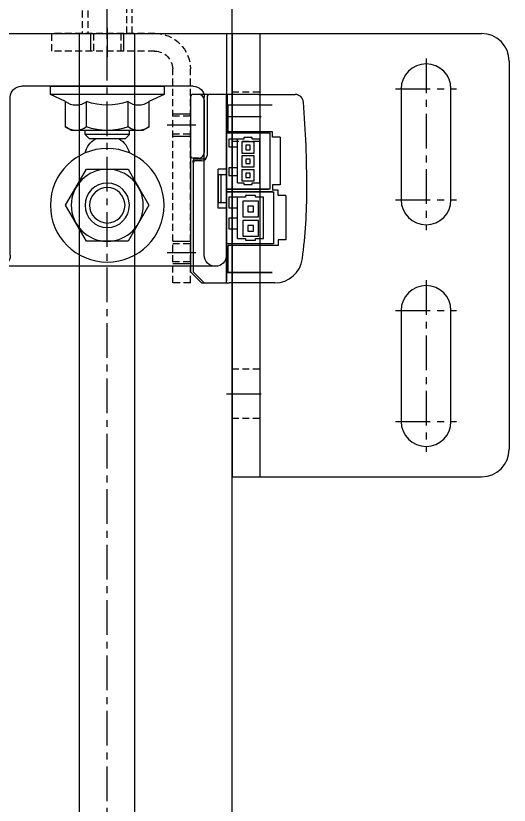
# Model space of a CAD drawing. Header units: inches. Extents: x 0 to 77285, y -118 to 40065.
# Drawn here: x 24808.6 to 24897.6, y 5598.3 to 5740.8 of the extents above; entities that cross this region are included whole.
import ezdxf

# ---------------------------------------------------------------- set-up
doc = ezdxf.new("R2010")
doc.units = ezdxf.units.IN
doc.header["$LTSCALE"] = 5
doc.header["$MEASUREMENT"] = 0
doc.linetypes.add('CENTER', pattern=[2, 1.25, -0.25, 0.25, -0.25])
doc.linetypes.add('HIDDEN', pattern=[0.375, 0.25, -0.125])
for name, color, linetype in [('11', 1, 'CENTER'), ('22', 2, 'HIDDEN'), ('44', 4, 'Continuous'), ('55', 5, 'Continuous'), ('77', 40, 'HIDDEN'), ('A', 8, 'Continuous'), ('T', 3, 'Continuous')]:
    doc.layers.add(name, color=color, linetype=linetype)

# ---------------------------------------------------------------- blocks, each defined once
blk = doc.blocks.new('A$C5e2dfa58')
for p, q in [((26.5, 80, 0), (26.5, 12)), ((32.5, 80), (26.5, 80)), ((32.5, 80, 0), (32.5, 12)), ((-17.5, 65, 0), (26.5, 65, 0)), ((-22.5, 0), (-22.5, 60)), ((20.5, 6), (-22.5, 6)), ((20.5, 0), (-22.5, 0))]:
    blk.add_line(p, q)
at = {"elevation": 0}
blk.add_lwpolyline([(4.5, 41.5, 1), (-4.5, 41.5), (-4.5, 21.5, 1), (4.5, 21.5)], format="xyb", close=True, dxfattribs=at)
for centre, radius, start, end in [((-17.5, 60, 0), 5, 90, 180), ((20.5, 12, 0), 6, 270, 0), ((20.5, 12, 0), 12, 270, 0)]:
    blk.add_arc(centre, radius, start, end)
at = {"layer": '11'}
for p, q in [((25.5, 77), (33.5, 77)), ((25.5, 65), (33.5, 65)), ((25.5, 60), (33.5, 60)), ((0, 47, 0), (0, 16, 0)), ((25.5, 44, 0), (33.5, 44, 0)), ((-5.5, 41.5, 0), (5.5, 41.5, 0)), ((25.5, 26, 0), (33.5, 26, 0)), ((-5.5, 21.5, 0), (5.5, 21.5, 0)), ((0, -1), (0, 7))]:
    blk.add_line(p, q, dxfattribs=at)
at = {"layer": '22'}
for p, q in [((26.5, 78.62), (32.5, 78.62)), ((26.5, 75.38), (32.5, 75.38)), ((26.5, 69.19), (32.5, 69.19)), ((26.5, 60.81), (32.5, 60.81)), ((32.5, 54), (26.5, 54)), ((26.5, 46.65, 0), (32.5, 46.65, 0)), ((32.5, 41.35, 0), (26.5, 41.35, 0)), ((26.5, 28.07, 0), (32.5, 28.07, 0)), ((26.5, 23.93, 0), (32.5, 23.93, 0)), ((-4.5, 0), (-4.5, 6)), ((4.5, 6), (4.5, 0))]:
    blk.add_line(p, q, dxfattribs=at)
at = {"layer": '77'}
for p, q in [((-3.5, 0, 0), (-3.5, 6, 0)), ((3.5, 6, 0), (3.5, 0, 0))]:
    blk.add_line(p, q, dxfattribs=at)
at = {"layer": 'T'}
for p, q in [((26.5, 79), (32.5, 79)), ((26.5, 75), (32.5, 75)), ((26.5, 70), (32.5, 70)), ((26.5, 60), (32.5, 60)), ((26.5, 28.5, 0), (32.5, 28.5, 0)), ((26.5, 23.5, 0), (32.5, 23.5, 0))]:
    blk.add_line(p, q, dxfattribs=at)
blk = doc.blocks.new('A$C35e5d4fbE')
for p, q in [((-2, 33.5), (-2, 2)), ((4.5, 34), (-1.5, 34)), ((0.5, 33), (0.5, 23.5)), ((1, 33.5), (1, 23)), ((10.32, 34), (1.5, 34)), ((4.5, 20.5), (4.5, 34)), ((4.5, 0), (4.5, 34)), ((4.6, 34), (4.6, 32.1)), ((10.32, 34), (16.89, 34)), ((4.6, 32.1), (12.73, 32.1)), ((4.6, 32.1), (12.73, 32.1)), ((4.8, 27.27), (4.8, 32.1)), ((4.5, 27.07), (12.3, 27.07)), ((4.5, 27.07), (4.5, 16.92)), ((12.1, 27.07), (4.7, 27.07)), ((12.8, 27.27), (4.8, 27.27)), ((12.3, 27.07), (12.3, 16.92)), ((12.8, 26.27), (12.8, 27.27)), ((7.65, 25.92), (4.9, 25.92)), ((4.9, 25.92), (4.9, 24.52)), ((6.5, 18.07), (6.5, 25.92)), ((9.15, 26.22), (7.65, 26.22)), ((7.65, 26.22), (7.65, 25.92)), ((9.15, 25.92), (9.15, 26.22)), ((10.5, 25.92), (9.15, 25.92)), ((10.5, 18.07), (10.5, 25.92)), ((14.2, 26.27), (12.8, 26.27)), ((14.2, 26.27), (14.2, 17.7)), ((4.9, 24.52), (6.5, 24.52)), ((9.5, 25.42), (7.3, 25.42)), ((7.3, 25.42), (7.3, 23.42)), ((8.8, 24.82), (8, 24.82)), ((8, 24.82), (8, 24.02)), ((8.8, 24.02), (8.8, 24.82)), ((9.5, 23.42), (9.5, 25.42)), ((7.3, 23.42), (9.5, 23.42)), ((9.5, 22.92), (7.3, 22.92)), ((7.3, 22.92), (7.3, 20.92)), ((8, 24.02), (8.8, 24.02)), ((9.5, 20.92), (9.5, 22.92)), ((-0.5, 22.5), (-1.5, 22.5)), ((-1.5, 21.7), (-1.5, 22.1)), ((-1.5, 21.7), (-1.5, 2)), ((-1.2, 22.4), (0.8, 22.4)), ((0, 22), (-1.2, 22)), ((8.8, 22.32), (8, 22.32)), ((8, 22.32), (8, 21.52)), ((8, 21.52), (8.8, 21.52)), ((8.8, 21.52), (8.8, 22.32)), ((3, 13.5), (3, 20.5)), ((4.5, 20.5), (3, 20.5)), ((6.5, 20.77), (4.9, 20.77)), ((4.9, 20.77), (4.9, 19.37)), ((7.3, 20.92), (9.5, 20.92)), ((9.5, 20.42), (7.3, 20.42)), ((7.3, 20.42), (7.3, 18.42)), ((9.5, 18.42), (9.5, 20.42)), ((3, 19.5), (3, 14.5)), ((4.5, 19.5), (3, 19.5)), ((3.5, 19.5), (3.5, 14.5)), ((4.9, 19.37), (6.5, 19.37)), ((8.8, 19.82), (8, 19.82)), ((8, 19.82), (8, 19.02)), ((8, 19.02), (8.8, 19.02)), ((8.8, 19.02), (8.8, 19.82)), ((6.5, 18.07), (7.65, 18.07)), ((7.3, 18.42), (9.5, 18.42)), ((7.65, 18.07), (7.65, 17.77)), ((7.65, 17.77), (9.15, 17.77)), ((9.15, 17.77), (9.15, 18.07)), ((9.15, 18.07), (10.5, 18.07)), ((14.2, 17.7), (12.8, 17.7)), ((12.8, 17.7), (12.8, 16.7)), ((12.3, 16.92), (4.5, 16.92)), ((4.5, 16.43), (13, 16.43)), ((4.5, 16.43), (4.5, 7.03)), ((4.7, 16.92), (12.1, 16.92)), ((12.8, 16.43), (4.7, 16.43)), ((9.75, 15.78), (7.95, 15.78)), ((7.95, 15.78), (7.95, 15.48)), ((9.75, 15.48), (9.75, 15.78)), ((13.8, 16.7), (12.8, 16.7)), ((13, 16.43), (13, 7.03)), ((13.8, 15.75), (13.8, 16.7)), ((15, 15.75), (13.8, 15.75)), ((15.2, 15.75), (13.8, 15.75)), ((15.2, 15.75), (15.2, 7.75)), ((3, 14.5), (4.5, 14.5)), ((4.5, 14.71), (4.5, 14.71)), ((7.95, 15.48), (4.9, 15.48)), ((4.9, 15.48), (4.9, 13.53)), ((6.5, 7.98), (6.5, 15.48)), ((10.25, 14.73), (7.45, 14.73)), ((7.45, 14.73), (7.45, 11.93)), ((11.2, 15.48), (9.75, 15.48)), ((10.25, 11.93), (10.25, 14.73)), ((11.2, 7.98), (11.2, 15.48)), ((4.5, 13.5), (3, 13.5)), ((4.5, 0), (4.5, 13.5)), ((4.9, 13.53), (6.5, 13.53)), ((9.35, 13.83), (8.35, 13.83)), ((8.35, 13.83), (8.35, 12.83)), ((8.35, 12.83), (9.35, 12.83)), ((9.35, 12.83), (9.35, 13.83)), ((6.5, 11.68), (4.9, 11.68)), ((4.9, 11.68), (4.9, 9.73)), ((7.45, 11.93), (10.25, 11.93)), ((10.25, 11.23), (7.45, 11.23)), ((7.45, 11.23), (7.45, 8.43)), ((9.35, 10.33), (8.35, 10.33)), ((8.35, 10.33), (8.35, 9.33)), ((9.35, 9.33), (9.35, 10.33)), ((10.25, 8.43), (10.25, 11.23)), ((4.9, 9.73), (6.5, 9.73)), ((8.35, 9.33), (9.35, 9.33)), ((6.5, 7.98), (7.95, 7.98)), ((7.45, 8.43), (10.25, 8.43)), ((7.95, 7.98), (7.95, 7.68)), ((7.95, 7.68), (9.75, 7.68)), ((9.75, 7.68), (9.75, 7.98)), ((9.75, 7.98), (11.2, 7.98)), ((15.2, 7.75), (13.8, 7.75)), ((13.8, 7.75), (13.8, 6.75)), ((13, 7.03), (4.5, 7.03)), ((4.5, 6.56), (4.5, 0.36)), ((4.8, 1.9), (4.8, 6.75)), ((13.8, 6.75), (4.8, 6.75)), ((0, 0), (-2, 2)), ((-1.5, 2), (0.5, 0)), ((4.5, 1.9), (12.73, 1.9)), ((4.8, 1.9), (4.5, 1.9)), ((12.73, 1.9), (4.8, 1.9)), ((0, 0), (4.5, 0)), ((0.5, 0), (5, 0)), ((13.24, 0), (5, 0))]:
    blk.add_line(p, q)
for centre, radius, start, end in [((-1.5, 33.5), 0.5, 90, 180), ((-0.5, 33), 1, 0, 90), ((1.5, 33.5), 0.5, 90, 180), ((16.89, 32.5), 1.5, 4.4785, 90), ((-181, 17), 200, 0, 4.4785), ((-1.5, 23), 0.5, 180, 270), ((-0.5, 23.5), 1, 270, 0), ((0, 23), 1, 270, 0), ((-1.2, 22.1), 0.3, 90, 180), ((-1.2, 21.7), 0.3, 90, 180), ((-81, 17), 100, 352.7433, 0), ((13.24, 5), 5, 270, 352.7433)]:
    blk.add_arc(centre, radius, start, end)
blk = doc.blocks.new('A$Cfc1fbcc6')
for p, q in [((6.4, 39.5), (25, 39.5)), ((25, 36.3), (25, 39.5)), ((6.4, 36.3), (25, 36.3)), ((0, -5.5), (0, 33.1)), ((3.2, -5.5), (3.2, 33.1)), ((0, -5.5), (3.2, -5.5))]:
    blk.add_line(p, q)
for radius in [6.4, 3.2]:
    blk.add_arc((6.4, 33.1), radius, 90, 180)
at = {"layer": '11'}
for p, q in [((15, 40.5), (15, 35.3)), ((15, 40.5), (15, 35.3)), ((4.2, 23), (-1, 23)), ((4.2, 0), (-1, 0))]:
    blk.add_line(p, q, dxfattribs=at)
at = {"layer": '22'}
for p, q in [((12.54, 39.5), (12.54, 36.3)), ((17.46, 39.5), (17.46, 36.3)), ((3.2, 24.62), (0, 24.62)), ((3.2, 21.38), (0, 21.38)), ((3.2, 1.62), (0, 1.62)), ((3.2, -1.62), (0, -1.62))]:
    blk.add_line(p, q, dxfattribs=at)
at = {"layer": 'T'}
for p, q in [((12, 36.3), (12, 39.5)), ((18, 39.5), (18, 36.3)), ((3.2, 25), (0, 25)), ((3.2, 21), (0, 21)), ((3.2, 2), (0, 2)), ((3.2, -2), (0, -2))]:
    blk.add_line(p, q, dxfattribs=at)
blk = doc.blocks.new('A$C7f854954')
at = {"xscale": -1}
blk.add_blockref('A$C5e2dfa58', (183.5, 0), dxfattribs=at)
at = {"layer": '55'}
blk.add_blockref('A$C35e5d4fbE', (200.5, -45), dxfattribs=at)
at = {"layer": '77', "xscale": -1}
blk.add_blockref('A$Cfc1fbcc6', (198.5, -39.5), dxfattribs=at)
blk = doc.blocks.new('A$Ce5460b59')
for p, q in [((0, 0, 0), (45, 0, 0)), ((0, 0), (0, -80)), ((5, 0), (5, -80)), ((50, -5), (50, -75)), ((0, -80, 0), (45, -80, 0))]:
    blk.add_line(p, q)
blk.add_lwpolyline([(39.5, -10, 1), (30.5, -10), (30.5, -30, 1), (39.5, -30)], format="xyb", close=True)
at = {"elevation": 0}
blk.add_lwpolyline([(39.5, -50, 1), (30.5, -50), (30.5, -70, 1), (39.5, -70)], format="xyb", close=True, dxfattribs=at)
for centre, start, end in [((45, -5, 0), 0, 90), ((45, -75, 0), 270, 0)]:
    blk.add_arc(centre, 5, start, end)
at = {"layer": '11'}
for p, q in [((35, -4.5), (35, -35.5)), ((29.5, -10), (40.5, -10)), ((-1, -15, 0), (6, -15, 0)), ((29.5, -30), (40.5, -30)), ((35, -44.5, 0), (35, -75.5, 0)), ((29.5, -50, 0), (40.5, -50, 0)), ((-1, -65, 0), (6, -65, 0)), ((29.5, -70, 0), (40.5, -70, 0))]:
    blk.add_line(p, q, dxfattribs=at)
at = {"layer": '22'}
for p, q in [((0, -10.5, 0), (5, -10.5, 0)), ((5, -19.5, 0), (0, -19.5, 0)), ((0, -60.5, 0), (5, -60.5, 0)), ((5, -69.5, 0), (0, -69.5, 0))]:
    blk.add_line(p, q, dxfattribs=at)
blk = doc.blocks.new('A$C632A6005')
for p, q in [((-21.5, 0), (-21.5, -40)), ((21.5, 0), (-21.5, 0)), ((21.5, -40.1), (21.5, 0)), ((-15.5, -9.5), (15.5, -9.5)), ((10.25, -9.5), (-10.25, -9.5)), ((-10.25, -9.5), (-10.25, -11)), ((10.25, -11), (10.25, -9.5)), ((-10.25, -11), (10.25, -11)), ((-10.25, -11), (-7.51, -12.3)), ((7.51, -12.3), (10.25, -11)), ((-17.5, -40), (-17.5, -11.5)), ((-7.51, -12.3), (-7.51, -16.89)), ((-3.75, -16.86), (-3.75, -12.3)), ((3.76, -16.86), (3.76, -12.3)), ((7.51, -16.89), (7.51, -12.3)), ((17.5, -40), (17.5, -11.5)), ((-7.51, -16.89), (-6.44, -17.5)), ((6.45, -17.5), (7.51, -16.89)), ((-6.44, -17.5), (6.45, -17.5)), ((-4, -18.2), (-4, -17.5)), ((-4, -18.2), (4, -18.2)), ((-3.2, -19), (-4, -18.2)), ((3.2, -19), (4, -18.2)), ((4, -18.2), (4, -17.5)), ((-3.2, -19), (3.2, -19)), ((-3.75, -24.5), (-7.5, -31)), ((3.75, -24.5), (-3.75, -24.5)), ((7.51, -31), (3.75, -24.5)), ((-7.5, -31), (-3.75, -37.5)), ((3.75, -37.5), (7.51, -31)), ((-3.75, -37.5), (3.75, -37.5)), ((-19.5, -42), (19.6, -42))]:
    blk.add_line(p, q)
for radius in [10.25, 6.5, 4, 3.2]:
    blk.add_circle((0, -31), radius)
for centre, radius, start, end in [((-15.5, -11.5), 2, 90, 180), ((15.5, -11.5), 2, 0, 90), ((-5.63, -9.89), 3.06, 232.1211, 307.8789), ((0, -1.68), 11.26, 250.5288, 289.4712), ((5.63, -9.89), 3.06, 232.1211, 307.8789), ((-5.63, -14.44), 3.06, 232.1211, 307.8789), ((0, -6.24), 11.26, 250.5288, 289.4712), ((5.63, -14.44), 3.06, 232.1211, 307.8789), ((0, -22.5), 4.1, 121.3886, 166.7272), ((0, -22.5), 4.1, 13.2728, 58.6114), ((-19.5, -40), 2, 180, 270), ((-19.5, -40), 2, 270, 0), ((19.5, -40), 2, 180, 270), ((19.6, -40.1), 1.9, 270, 0)]:
    blk.add_arc(centre, radius, start, end)
blk = doc.blocks.new('A$C476ed50a')
for p in [(347, 0), (392, -708.5, 0)]:
    blk.add_line(p, (392, 0))
at = {"layer": '11'}
blk.add_line((369.5, -708.5, 0), (369.5, 0), dxfattribs=at)
at = {"layer": 'A'}
for p, q in [((364.5, -708.5, 0), (364.5, 0)), ((374.5, -708.5, 0), (374.5, 0))]:
    blk.add_line(p, q, dxfattribs=at)
at = {"layer": '44', "xscale": -1}
blk.add_blockref('A$C632A6005', (369.5, 0), dxfattribs=at)
blk = doc.blocks.new('A$C2e8a72d3')
for name, p in [('A$C476ed50a', (-186, 0)), ('A$Ce5460b59', (206, 0))]:
    blk.add_blockref(name, p)

msp = doc.modelspace()

# ---------------------------------------------------------------- block references
for name in ['A$C7f854954', 'A$C2e8a72d3']:
    msp.add_blockref(name, (24641.64404884, 5737.55931601, 0.00000001))

doc.saveas('drawing.dxf')
